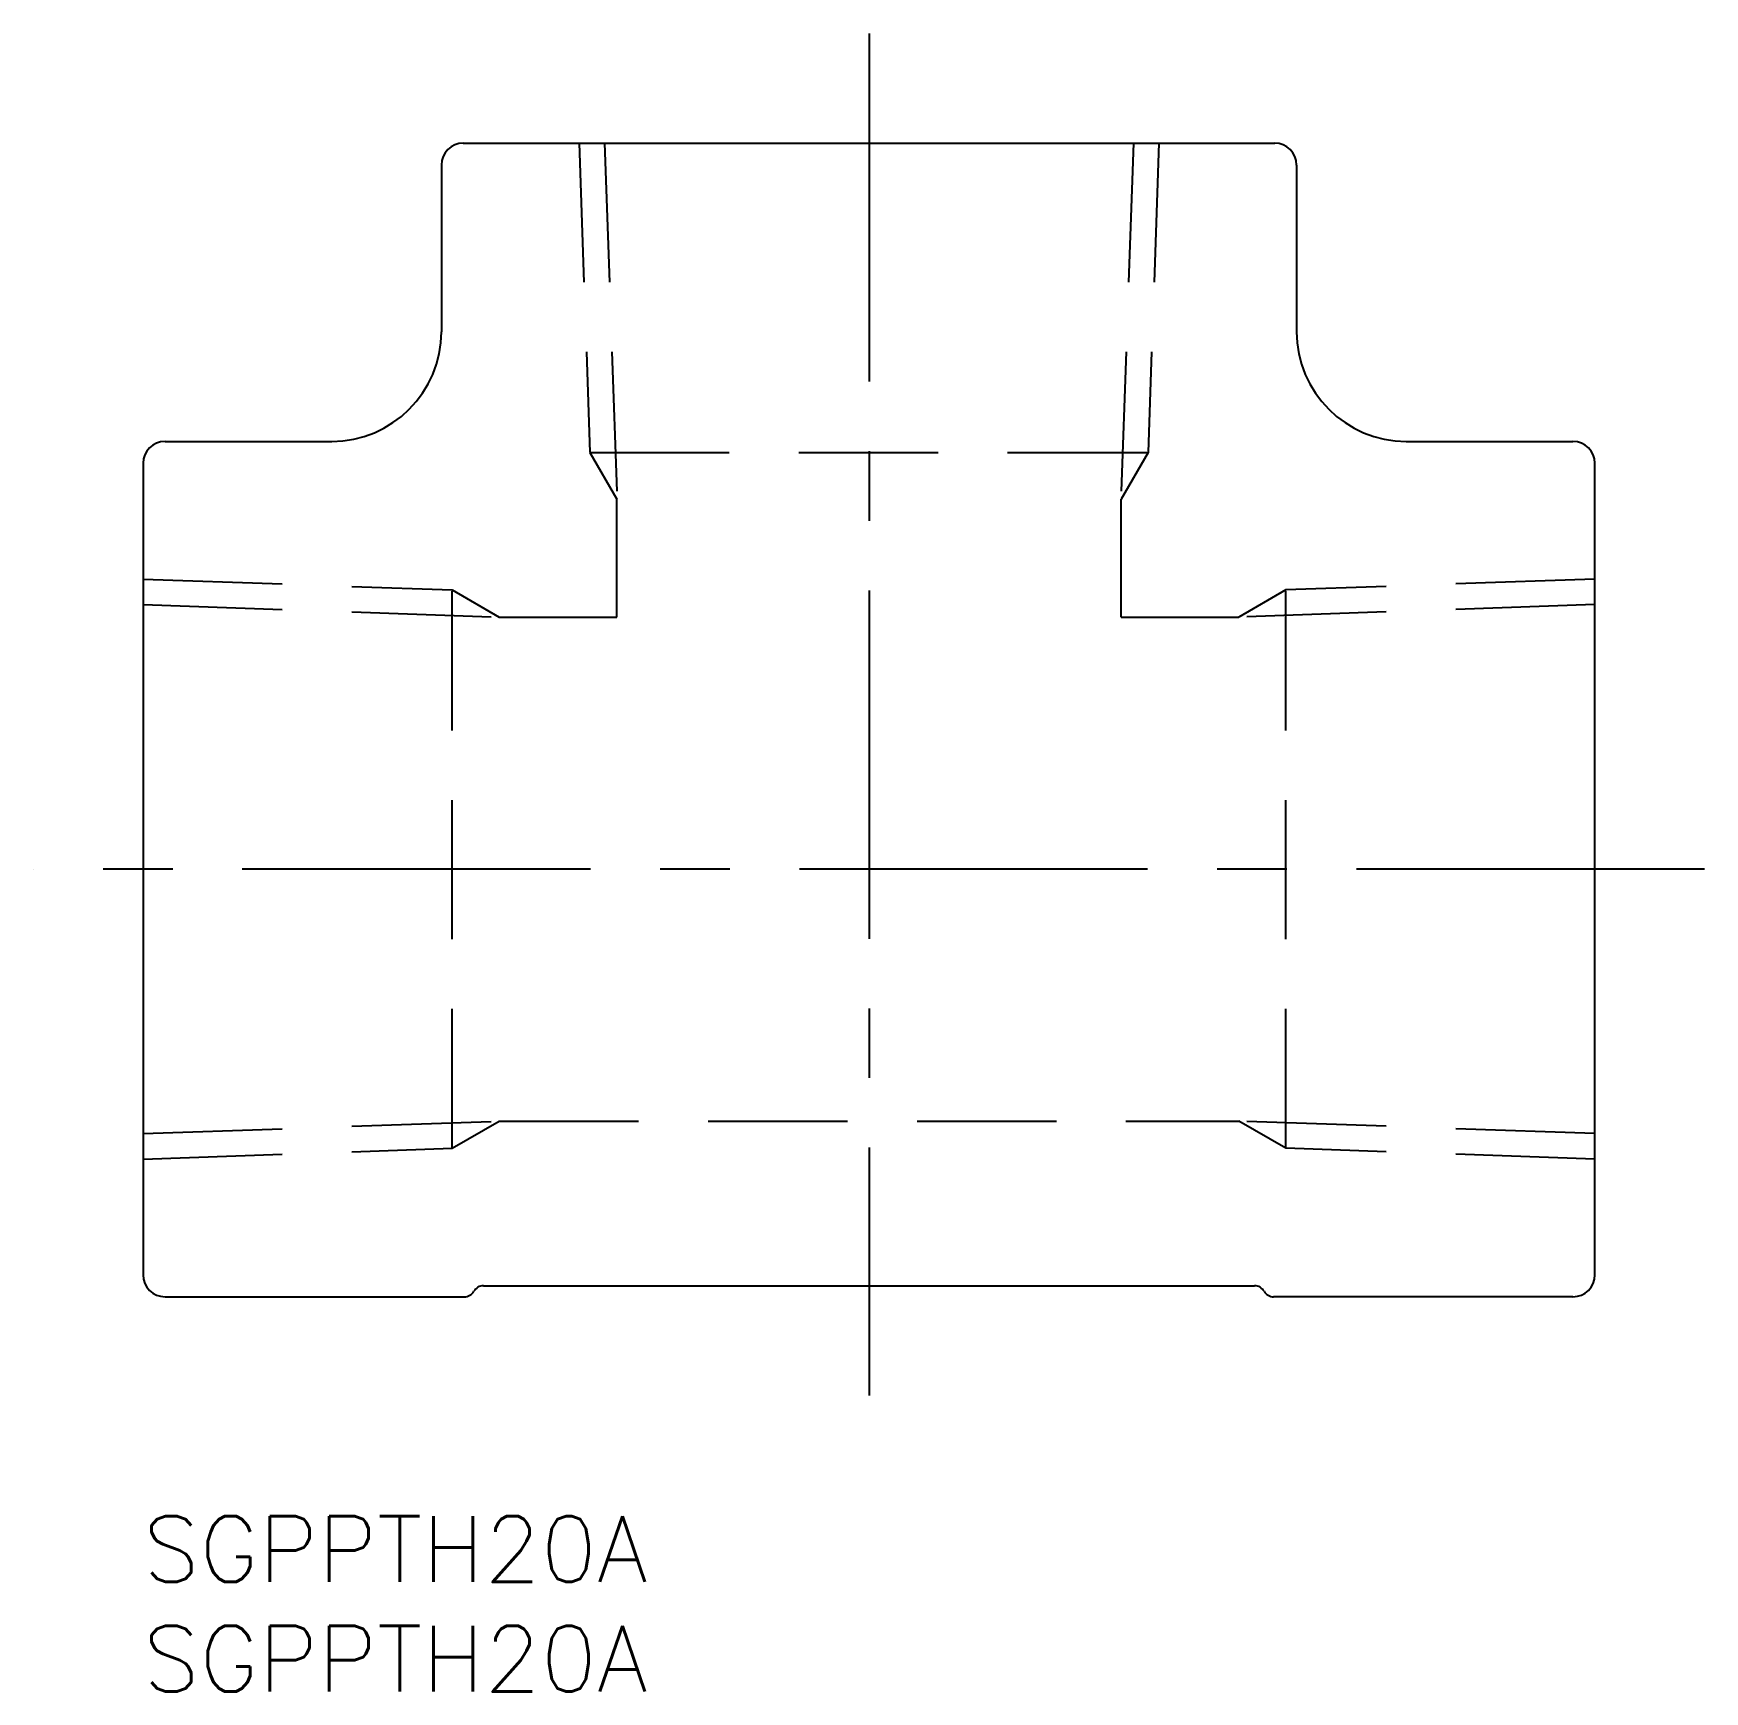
# Model space of a CAD drawing. Extents: x -5 to 71.2, y -8 to 67.6.
import ezdxf

# ---------------------------------------------------------------- set-up
doc = ezdxf.new("R2010")
doc.units = 0
doc.header["$LTSCALE"] = 0.5
doc.linetypes.add('CENTER', pattern=[50.8, 31.75, -6.35, 6.35, -6.35])
doc.linetypes.add('DASHED', pattern=[19.05, 12.7, -6.35])
for name, color, linetype in [('MSM_CENTER', 1, 'CENTER'), ('MSM_CONTINUOUS', 7, 'CONTINUOUS'), ('MSM_DASHED', 4, 'DASHED'), ('MSM_PART_NUMBER', 7, 'CONTINUOUS')]:
    doc.layers.add(name, color=color, linetype=linetype)
doc.styles.get("Standard").update_dxf_attribs({"font": 'txt.shx', "height": 3, "bigfont": 'bigfont.shx'})

# ---------------------------------------------------------------- blocks, each defined once
blk = doc.blocks.new('*U3')
at = {"layer": 'MSM_PART_NUMBER'}
blk.add_text('SGPPTH20A', height=3, dxfattribs=at).set_placement((0, -3))
blk = doc.blocks.new('*U4')
at = {"layer": 'MSM_PART_NUMBER'}
blk.add_text('SGPPTH20A', height=3, dxfattribs=at).set_placement((0, -8))

msp = doc.modelspace()

# ---------------------------------------------------------------- linework, layer by layer
at = {"layer": 'MSM_CENTER'}
for p, q in [((33.1, 67.6), (33.1, 5.5)), ((71.2, 29.5), (-5, 29.5))]:
    msp.add_line(p, q, dxfattribs=at)
at = {"layer": 'MSM_CONTINUOUS'}
for p, q in [((14.6, 62.6), (51.6, 62.6)), ((13.6, 61.6), (13.6, 54)), ((52.6, 61.6), (52.6, 54)), ((1, 49), (8.6, 49)), ((57.6, 49), (65.2, 49)), ((0, 48), (0, 11)), ((66.2, 11), (66.2, 48)), ((1, 10), (14.65, 10)), ((15.516, 10.5), (50.684, 10.5)), ((65.2, 10), (51.55, 10))]:
    msp.add_line(p, q, dxfattribs=at)
for centre, radius, start, end in [((14.6, 61.6), 1, 90, 180), ((51.6, 61.6), 1, 0, 90), ((8.6, 54), 5, 270, 0), ((57.6, 54), 5, 180, 270), ((1, 48), 1, 90, 180), ((65.2, 48), 1, 0, 90), ((1, 11), 1, 180, 270), ((65.2, 11), 1, 270, 0), ((14.65, 10.5), 0.5, 270, 330), ((15.516, 10), 0.5, 90, 150), ((50.684, 10), 0.5, 30, 90), ((51.55, 10.5), 0.5, 210, 270)]:
    msp.add_arc(centre, radius, start, end, dxfattribs=at)
at = {"layer": 'MSM_DASHED'}
for p, q in [((19.88, 62.6), (20.372, 48.5)), ((21.041, 62.6), (21.609, 46.358)), ((45.158, 62.6), (44.591, 46.358)), ((46.32, 62.6), (45.828, 48.5)), ((20.372, 48.5), (45.828, 48.5)), ((20.372, 48.5), (21.609, 46.358)), ((45.828, 48.5), (44.591, 46.358)), ((21.609, 40.991), (21.609, 46.358)), ((44.591, 40.991), (44.591, 46.358)), ((0, 42.721), (14.1, 42.228)), ((66.2, 42.721), (52.1, 42.228)), ((14.1, 16.772), (14.1, 42.228)), ((14.1, 42.228), (16.242, 40.991)), ((52.1, 42.228), (49.958, 40.991)), ((52.1, 16.772), (52.1, 42.228)), ((0, 41.559), (16.242, 40.991)), ((66.2, 41.559), (49.958, 40.991)), ((16.242, 40.991), (21.609, 40.991)), ((44.591, 40.991), (49.958, 40.991)), ((0, 17.441), (16.242, 18.009)), ((14.1, 16.772), (16.242, 18.009)), ((16.242, 18.009), (49.958, 18.009)), ((66.2, 17.441), (49.958, 18.009)), ((52.1, 16.772), (49.958, 18.009)), ((0, 16.28), (14.1, 16.772)), ((66.2, 16.28), (52.1, 16.772))]:
    msp.add_line(p, q, dxfattribs=at)

# ---------------------------------------------------------------- block references
at = {"layer": 'MSM_CONTINUOUS'}
for name in ['*U3', '*U4']:
    msp.add_blockref(name, (0, 0), dxfattribs=at)

doc.saveas('drawing.dxf')
